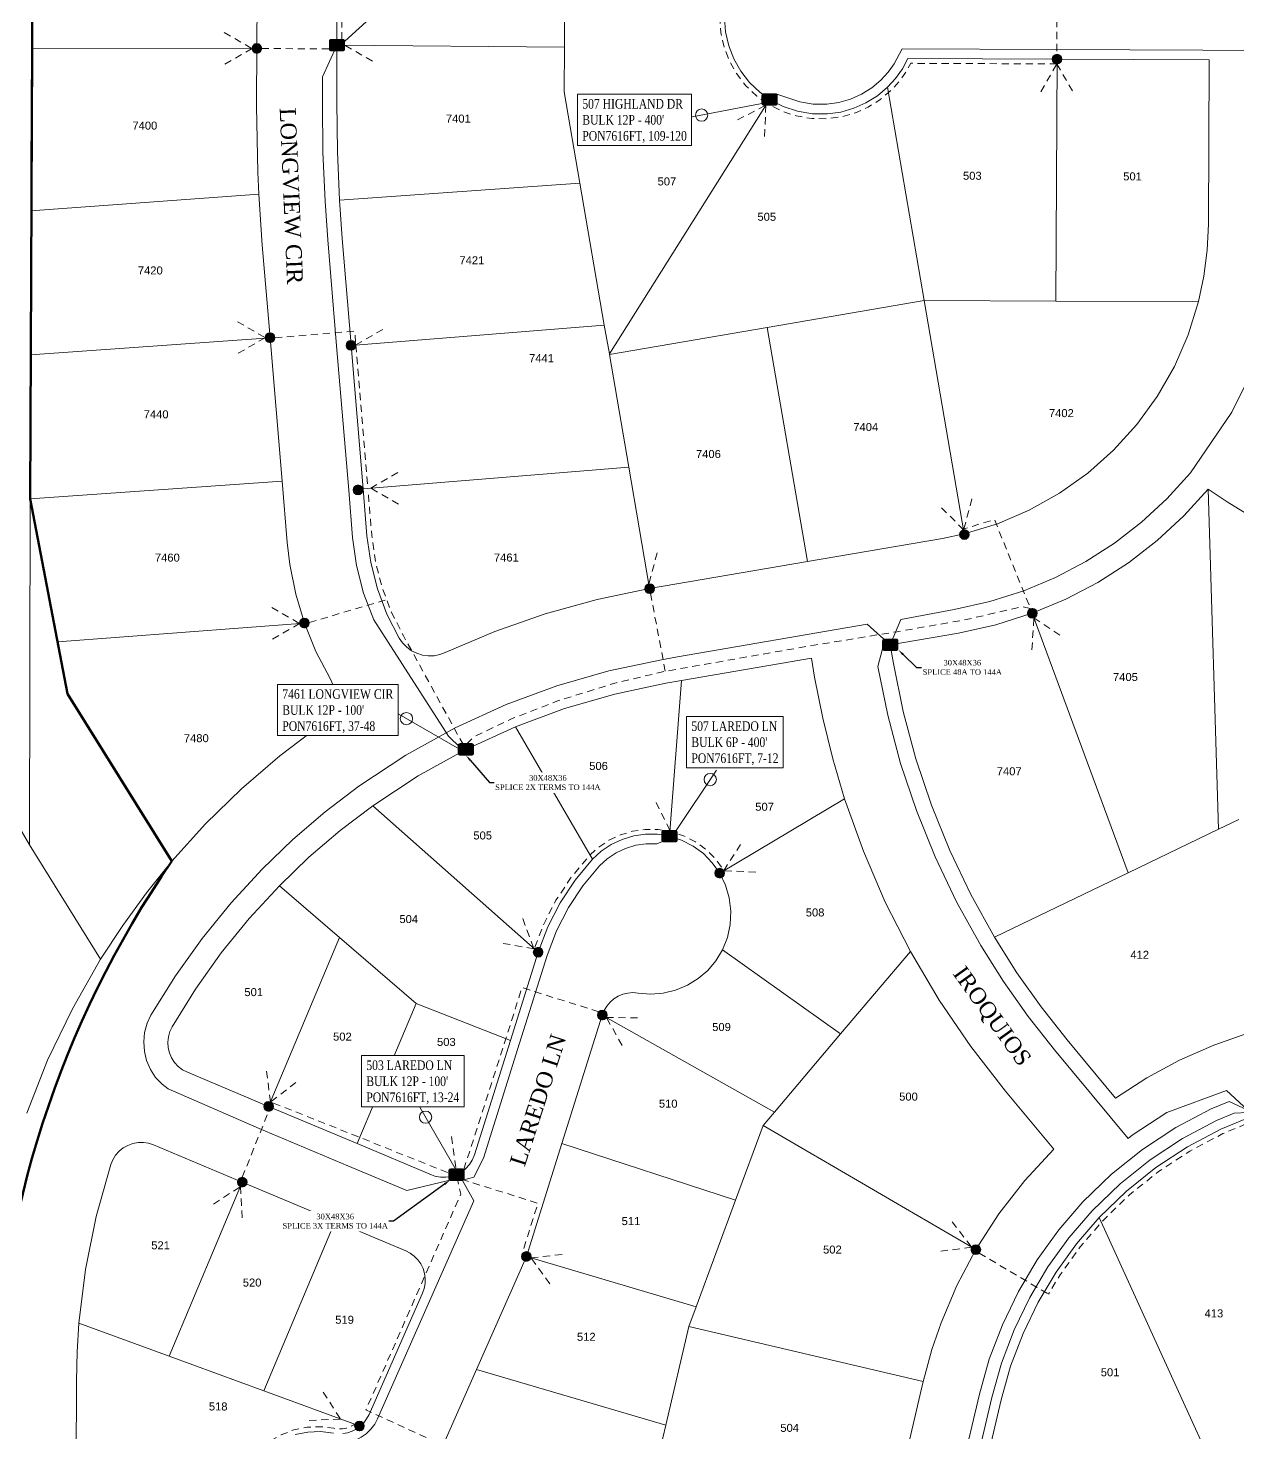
# Model space of a CAD drawing. Header units: feet. Extents: x 2741712 to 2750472, y 1004852 to 1013442.
# Drawn here: x 2744890 to 2745645, y 1009159 to 1010037 of the extents above; entities that cross this region are included whole.
import ezdxf
from ezdxf import colors
from ezdxf.entities.mleader import LeaderData, LeaderLine
from ezdxf.enums import TextEntityAlignment as Align
from ezdxf.lldxf.tags import DXFTag
from ezdxf.math import Vec2, Vec3

# ---------------------------------------------------------------- set-up
doc = ezdxf.new("R2010")
doc.units = ezdxf.units.FT
doc.header["$LTSCALE"] = 0.015
doc.header["$MEASUREMENT"] = 0
doc.linetypes.add('DASHED', pattern=[5, 3, -2])
for name, color, linetype, lineweight in [('144A', 112, '144A', 5), ('48A', 112, '48A', 5), ('DETAIL', 7, 'Continuous', 5), ('DROP BURIED', 7, 'DASHED', 5), ('PROP_TEL', 6, 'Continuous', 5), ('Route_3_PSAs', 1, 'Continuous', 100), ('RUNNING LINE (UNDERGROUND)', 10, 'Continuous', 40), ('TAIL', 1, 'MST', 5), ('TELEPHONE STRUCT-PROP', 6, 'Continuous', 5), ('TERMINALS', 7, 'Continuous', 5)]:
    doc.layers.add(name, color=color, linetype=linetype, lineweight=lineweight)
for name, color, linetype in [('AddressesCarver', 7, 'DASHED'), ('Carver County Parcels', 7, 'Continuous'), ('STREET NAME', 7, 'Continuous')]:
    doc.layers.add(name, color=color, linetype=linetype)
doc.styles.add('Dimensions 100', font='arial.ttf')
doc.styles.add('Line', font='txt.shx', dxfattribs={"height": 3})
doc.styles.add('SIMPLEX', font='times.ttf', dxfattribs={"width": 0.8})
doc.styles.get("Standard").update_dxf_attribs({"font": 'times.ttf'})
doc.styles.add('Utilities', font='arial.ttf', dxfattribs={"height": 2.5})
tags = doc.linetypes.add('144A', pattern='A,80,-5,["144A",Line,S=1.5,R=0,X=0,Y=-1.5],-24', length=109).pattern_tags.tags
tags[6] = DXFTag(74, 10)
tags = doc.linetypes.add('48A', pattern='A,80,-5,["48A",Line,S=1.5,R=0,X=0,Y=-1.5],-20', length=105).pattern_tags.tags
tags[6] = DXFTag(74, 10)
tags = doc.linetypes.add('MST', pattern='A,5,-5,5,-5,["TAIL",Line,S=1.5,R=0,X=0,Y=-1.5],-20', length=40).pattern_tags.tags
tags[10] = DXFTag(74, 10)

# ---------------------------------------------------------------- blocks, each defined once
blk = doc.blocks.new('ACMAP_ANN_TEMPLATE_AddressCarver')
at = {"layer": 'AddressesCarver', "style": 'Dimensions 100'}
blk.add_attdef('AddressCarver', text='', height=5, dxfattribs=at).set_placement((0, 0), align=Align.CENTER)
blk = doc.blocks.new('NEW HH')
at = {"ltscale": 40, "true_color": 0xffffff}
h = blk.add_hatch(color=7, dxfattribs=at)
h.dxf.hatch_style = 1
h.paths.add_polyline_path([(-0.061, -0.031, 0.414214), (-0.046, -0.046), (0.046, -0.046, 0.414214), (0.061, -0.031), (0.061, 0.031, 0.414214), (0.046, 0.046), (-0.046, 0.046, 0.414214), (-0.061, 0.031)])
at = {"layer": 'RUNNING LINE (UNDERGROUND)', "color": 6, "lineweight": 0, "const_width": 0.005, "flags": 128}
blk.add_lwpolyline([(-0.061, 0.031), (-0.061, -0.031, 0.414214), (-0.046, -0.046), (0.046, -0.046, 0.414214), (0.061, -0.031), (0.061, 0.031, 0.414214), (0.046, 0.046), (-0.046, 0.046, 0.414214)], format="xyb", close=True, dxfattribs=at)
at = {"layer": 'TELEPHONE STRUCT-PROP', "color": 18, "true_color": 0x000000, "style": 'Utilities'}
blk.add_text('HH', height=0.05, dxfattribs=at).set_placement((0, 0), align=Align.MIDDLE_CENTER)
blk = doc.blocks.new('Proposed FlowerPot')
at = {"lineweight": 5, "ltscale": 100, "true_color": 0xffffff}
h = blk.add_hatch(color=7, dxfattribs=at)
h.dxf.hatch_style = 1
h.paths.add_polyline_path([(-0.06, 0, 0.414214), (0, -0.06, 0.414214), (0.06, 0, 0.414214), (0, 0.06, 0.414214)])
at = {"lineweight": 5, "ltscale": 100}
blk.add_circle((0, 0), 0.0604, dxfattribs=at)
at = {"layer": 'RUNNING LINE (UNDERGROUND)', "color": 6, "lineweight": 5, "const_width": 0.00907, "flags": 128}
blk.add_lwpolyline([(-0.06, 0, -0.414214), (0, 0.06, -0.414214), (0.06, 0, -0.414214), (0, -0.06, -0.414214), (-0.06, 0)], format="xyb", dxfattribs=at)
at = {"color": 18, "linetype": 'ByBlock', "lineweight": 5, "ltscale": 100, "true_color": 0x000000, "style": 'Dimensions 100'}
blk.add_text('F', height=0.0744, dxfattribs=at).set_placement((-0.029, -0.037))
blk = doc.blocks.new('TERMINAL')
at = {"lineweight": 5, "ltscale": 0.5, "flags": 128}
blk.add_lwpolyline([(-0.07, -0.65), (-0.07, 44.75)], dxfattribs=at)
at = {"lineweight": 5, "ltscale": 0.5}
blk.add_circle((-0.07, 37.61), 3.83, dxfattribs=at)

msp = doc.modelspace()

# ---------------------------------------------------------------- linework, layer by layer
at = {"layer": '144A', "lineweight": 5, "ltscale": 100, "flags": 128}
msp.add_lwpolyline([(2745686.56, 1010019), (2745671.23, 1010012.59), (2745671.48, 1009914.2), (2745670.44, 1009892.49), (2745667.93, 1009873.45), (2745663.93, 1009854.65), (2745658.01, 1009834.86), (2745650.45, 1009815.67), (2745641.03, 1009796.61), (2745615.24, 1009758.72), (2745600.43, 1009742.43), (2745584.75, 1009727.94), (2745567.86, 1009714.87), (2745549.9, 1009703.32), (2745531, 1009693.37), (2745511.32, 1009685.12), (2745489.92, 1009678.32), (2745467.66, 1009673.43), (2745434.47, 1009667.09), (2745427.85, 1009651.37), (2745413.49, 1009664.25), (2745295.06, 1009643.77), (2745284.94, 1009642.03), (2745252.17, 1009635.14), (2745219.73, 1009625.79), (2745188.06, 1009614.06), (2745156.12, 1009599.43), (2745125.4, 1009582.38), (2745096.12, 1009563.07), (2745074.96, 1009546.97), (2745054.82, 1009529.71), (2745035.7, 1009511.3), (2745016.3, 1009490.23), (2744998.24, 1009467.98), (2744981.61, 1009444.64), (2744966.26, 1009419.97), (2744963.9, 1009414.95), (2744962.31, 1009409.22), (2744961.72, 1009403.31), (2744962.13, 1009397.38), (2744963.53, 1009391.6), (2744965.9, 1009386.14), (2744969.15, 1009381.17), (2744973.2, 1009376.81), (2744976.91, 1009373.98), (2745033.9, 1009349.18), (2745089.21, 1009325.93), (2745125.97, 1009310.47), (2745152.76, 1009316.85)], dxfattribs=at)
at = {"layer": '48A', "lineweight": 5, "ltscale": 100, "flags": 128}
msp.add_lwpolyline([(2745651.15, 1009360.65), (2745637.71, 1009373.02), (2745600.61, 1009359.26), (2745578.94, 1009345.05), (2745576.42, 1009343.03), (2745530.46, 1009398.28), (2745514.01, 1009419.15), (2745498.6, 1009440.96), (2745484.34, 1009463.56), (2745469.25, 1009490.78), (2745455.84, 1009518.89), (2745444.17, 1009547.76), (2745434.29, 1009577.3), (2745426.23, 1009607.38), (2745420.05, 1009637.75), (2745422.97, 1009648.93)], dxfattribs=at)
at = {"layer": 'Carver County Parcels', "lineweight": 5, "ltscale": 100}
for p, q in [((2744891.76, 1010023.6), (2744892.3, 1010116.59)), ((2745032.37, 1010023.85), (2745032.74, 1010116.84)), ((2745224.44, 1010043.51), (2745224.36, 1010024.65)), ((2745224.36, 1010024.65), (2745082.4, 1010025.97)), ((2745224.24, 1009996.8), (2745224.36, 1010024.65)), ((2745224.36, 1010024.65), (2745224.36, 1010024.65)), ((2744891.76, 1010023.6), (2744891.3, 1009947.27)), ((2744891.76, 1010023.6), (2745032.37, 1010023.85)), ((2745032.23, 1009990.3), (2745032.37, 1010023.85)), ((2745032.37, 1010023.85), (2745032.37, 1010023.85)), ((2745531.94, 1010017.18), (2745531.28, 1009866.08)), ((2745531.94, 1010017.18), (2745531.94, 1010017.18)), ((2745626.48, 1009914.06), (2745626.93, 1010016.77)), ((2745449, 1009866.44), (2745426.21, 1009999.76)), ((2745032.23, 1009987.57), (2745032.23, 1009990.3)), ((2745224.24, 1009996.8), (2745234.06, 1009939.68)), ((2745352.52, 1009992.01), (2745252.51, 1009833.08)), ((2745032.99, 1009946.63), (2745032.23, 1009987.57)), ((2744891.25, 1009922.9), (2744891.3, 1009947.27)), ((2745033.62, 1009932.88), (2745032.99, 1009946.63)), ((2745234.06, 1009939.68), (2745083.93, 1009929.09)), ((2745234.06, 1009939.68), (2745249.3, 1009850.99)), ((2745033.62, 1009932.88), (2744891.25, 1009922.48)), ((2745035.78, 1009900.96), (2745033.62, 1009932.88)), ((2744891.25, 1009922.48), (2744891.07, 1009832.49)), ((2744891.25, 1009922.48), (2744891.25, 1009922.9)), ((2745625.75, 1009897.79), (2745626.48, 1009914.06)), ((2745040.61, 1009843.17), (2745035.78, 1009900.96)), ((2745623.69, 1009881.64), (2745625.75, 1009897.79)), ((2745620.33, 1009865.7), (2745623.69, 1009881.64)), ((2745449, 1009866.44), (2745351, 1009849.6)), ((2745449, 1009866.44), (2745531.28, 1009866.08)), ((2745449, 1009866.44), (2745449, 1009866.44)), ((2745449, 1009866.44), (2745474.05, 1009720.68)), ((2745620.33, 1009865.7), (2745531.28, 1009866.08)), ((2745531.28, 1009866.08), (2745531.28, 1009866.08)), ((2745613.88, 1009845.06), (2745620.33, 1009865.7)), ((2745620.33, 1009865.7), (2745620.33, 1009865.7)), ((2745091.2, 1009838.39), (2745249.3, 1009850.99)), ((2745249.3, 1009850.99), (2745249.3, 1009850.99)), ((2745252.51, 1009833.08), (2745249.3, 1009850.99)), ((2745252.45, 1009832.66), (2745351, 1009849.6)), ((2745376.13, 1009703.35), (2745351, 1009849.6)), ((2745040.61, 1009843.17), (2744891.07, 1009832.49)), ((2745048.09, 1009753.49), (2745040.61, 1009843.17)), ((2745040.61, 1009843.17), (2745040.61, 1009843.17)), ((2745605.24, 1009825.23), (2745613.88, 1009845.06)), ((2744891.07, 1009832.49), (2744890.89, 1009742.5)), ((2745091.16, 1009838.81), (2745091.2, 1009838.39)), ((2745252.51, 1009833.08), (2745252.45, 1009832.66)), ((2745252.45, 1009832.66), (2745264.55, 1009762.3)), ((2745252.51, 1009833.08), (2745252.51, 1009833.08)), ((2745594.51, 1009806.45), (2745605.24, 1009825.23)), ((2745581.81, 1009788.94), (2745594.51, 1009806.45)), ((2745567.3, 1009772.91), (2745581.81, 1009788.94)), ((2745551.14, 1009758.53), (2745567.3, 1009772.91)), ((2745098.69, 1009748.71), (2745264.55, 1009762.3)), ((2745277.59, 1009686.42), (2745264.55, 1009762.3)), ((2744890.89, 1009742.5), (2745048.09, 1009753.49)), ((2745048.09, 1009753.49), (2745048.09, 1009753.49)), ((2745051.28, 1009715.29), (2745048.09, 1009753.49)), ((2745533.52, 1009745.99), (2745551.14, 1009758.53)), ((2745514.65, 1009735.42), (2745533.52, 1009745.99)), ((2745632.84, 1009536.13), (2745626.34, 1009748.63)), ((2745638.18, 1009740.57), (2745626.34, 1009748.63)), ((2744890.89, 1009742.5), (2744890.44, 1009526.4)), ((2744908.02, 1009653.14), (2744890.89, 1009742.5)), ((2745494.75, 1009726.95), (2745514.65, 1009735.42)), ((2745657.68, 1009728.56), (2745638.18, 1009740.57)), ((2745474.05, 1009720.68), (2745494.75, 1009726.95)), ((2745474.05, 1009720.68), (2745474.05, 1009720.68)), ((2745052.91, 1009701.53), (2745051.28, 1009715.29)), ((2745056.64, 1009683.01), (2745052.91, 1009701.53)), ((2745376.13, 1009703.35), (2745376.13, 1009703.35)), ((2745062.08, 1009664.92), (2745056.64, 1009683.01)), ((2745277.59, 1009686.42), (2745277.59, 1009686.42)), ((2745062.08, 1009664.92), (2744908.02, 1009653.14)), ((2745062.08, 1009664.92), (2745062.08, 1009664.92)), ((2745069.25, 1009647.26), (2745062.08, 1009664.92)), ((2745576.33, 1009508.88), (2745516.51, 1009671.03)), ((2744908.02, 1009653.14), (2744908.02, 1009653.14)), ((2744908.02, 1009653.14), (2744914.24, 1009620.73)), ((2745078.06, 1009630.37), (2745069.25, 1009647.26)), ((2745380.6, 1009631.13), (2745378.58, 1009642.9)), ((2745079.64, 1009627.05), (2745078.06, 1009630.37)), ((2745385.64, 1009605.49), (2745380.6, 1009631.13)), ((2744979.24, 1009516.12), (2744914.24, 1009620.73)), ((2745080.66, 1009623.52), (2745079.64, 1009627.05)), ((2745081.08, 1009619.88), (2745080.66, 1009623.52)), ((2745289.99, 1009531.79), (2745297.6, 1009628.98)), ((2745078.78, 1009609.21), (2745080.13, 1009612.62)), ((2745080.13, 1009612.62), (2745080.9, 1009616.21)), ((2745080.9, 1009616.21), (2745081.08, 1009619.88)), ((2745071.69, 1009600.9), (2745074.5, 1009603.27)), ((2745074.5, 1009603.27), (2745076.88, 1009606.06)), ((2745076.88, 1009606.06), (2745078.78, 1009609.21)), ((2745391.88, 1009580.13), (2745385.64, 1009605.49)), ((2744890.44, 1009526.4), (2744849.28, 1009596.84)), ((2745046.63, 1009581.92), (2745071.69, 1009600.9)), ((2745241.91, 1009517.35), (2745193.79, 1009600.19)), ((2745022.81, 1009561.4), (2745046.63, 1009581.92)), ((2745399.33, 1009555.09), (2745391.88, 1009580.13)), ((2745000.32, 1009539.44), (2745022.81, 1009561.4)), ((2745104.81, 1009550.83), (2745208, 1009459.32)), ((2745399.33, 1009555.09), (2745321.36, 1009508.72)), ((2745399.33, 1009555.09), (2745399.33, 1009555.09)), ((2745411.03, 1009522.46), (2745399.33, 1009555.09)), ((2745645.39, 1009542.19), (2745632.84, 1009536.13)), ((2744979.24, 1009516.12), (2745000.32, 1009539.44)), ((2745632.84, 1009536.13), (2745576.33, 1009508.88)), ((2745632.84, 1009536.13), (2745632.84, 1009536.13)), ((2744934.81, 1009454.99), (2744890.44, 1009526.4)), ((2744890.44, 1009526.4), (2744890.44, 1009526.4)), ((2745289.99, 1009531.79), (2745289.99, 1009531.79)), ((2744963.41, 1009496.5), (2744979.24, 1009516.12)), ((2744979.24, 1009516.12), (2744979.24, 1009516.12)), ((2745241.91, 1009517.35), (2745241.91, 1009517.35)), ((2745424.75, 1009490.64), (2745411.03, 1009522.46)), ((2745321.36, 1009508.72), (2745325, 1009501.23)), ((2745576.33, 1009508.88), (2745492.95, 1009468.65)), ((2745576.33, 1009508.88), (2745576.33, 1009508.88)), ((2745046.42, 1009500.81), (2745084.04, 1009468.44)), ((2745325, 1009501.23), (2745327.36, 1009493.25)), ((2744948.59, 1009476.1), (2744963.41, 1009496.5)), ((2745327.36, 1009493.25), (2745328.35, 1009484.99)), ((2745440.46, 1009459.74), (2745424.75, 1009490.64)), ((2745328.35, 1009484.99), (2745327.96, 1009476.67)), ((2744934.81, 1009454.99), (2744948.59, 1009476.1)), ((2745327.96, 1009476.67), (2745326.2, 1009468.54)), ((2745084.04, 1009468.44), (2745039.72, 1009363.01)), ((2745084.04, 1009468.44), (2745131.83, 1009427.32)), ((2745084.04, 1009468.44), (2745084.04, 1009468.44)), ((2745326.2, 1009468.54), (2745323.11, 1009460.81)), ((2744917.17, 1009424.02), (2744934.81, 1009454.99)), ((2745208, 1009459.32), (2745208, 1009459.32)), ((2745319.02, 1009454.03), (2745313.91, 1009447.97)), ((2745323.11, 1009460.81), (2745319.02, 1009454.03)), ((2745396.87, 1009408.25), (2745323.11, 1009460.81)), ((2745396.87, 1009408.25), (2745440.46, 1009459.74)), ((2745440.46, 1009459.74), (2745440.46, 1009459.74)), ((2745458.37, 1009429.45), (2745440.46, 1009459.74)), ((2745313.91, 1009447.97), (2745307.91, 1009442.81)), ((2745301.16, 1009438.65), (2745293.85, 1009435.61)), ((2745307.91, 1009442.81), (2745301.16, 1009438.65)), ((2745095.02, 1009339.76), (2745131.83, 1009427.32)), ((2745131.83, 1009427.32), (2745131.83, 1009427.32)), ((2745190.68, 1009404.25), (2745131.83, 1009427.32)), ((2745252.93, 1009428.15), (2745250.89, 1009425.73)), ((2745255.33, 1009430.21), (2745252.93, 1009428.15)), ((2745258.03, 1009431.88), (2745255.33, 1009430.21)), ((2745260.96, 1009433.09), (2745258.03, 1009431.88)), ((2745264.04, 1009433.83), (2745260.96, 1009433.09)), ((2745267.2, 1009434.07), (2745264.04, 1009433.83)), ((2745270.36, 1009433.81), (2745267.2, 1009434.07)), ((2745278.25, 1009433.16), (2745270.36, 1009433.81)), ((2745286.15, 1009433.77), (2745278.25, 1009433.16)), ((2745293.85, 1009435.61), (2745286.15, 1009433.77)), ((2745478.17, 1009400.37), (2745458.37, 1009429.45)), ((2744901.76, 1009391.88), (2744917.17, 1009424.02)), ((2745248.06, 1009420.08), (2745222.86, 1009339.95)), ((2745249.25, 1009423.01), (2745248.06, 1009420.08)), ((2745248.06, 1009420.08), (2745355.52, 1009359.4)), ((2745250.89, 1009425.73), (2745249.25, 1009423.01)), ((2745190.68, 1009404.25), (2745190.68, 1009404.25)), ((2745355.52, 1009359.4), (2745396.87, 1009408.25)), ((2745396.87, 1009408.25), (2745396.87, 1009408.25)), ((2745608.5, 1009391.85), (2745629.77, 1009401.26)), ((2745629.77, 1009401.26), (2745651.7, 1009408.99)), ((2745499.8, 1009372.61), (2745478.17, 1009400.37)), ((2744888.66, 1009358.72), (2744901.76, 1009391.88)), ((2744986.01, 1009385.89), (2744989.02, 1009384.32)), ((2745588.02, 1009380.82), (2745608.5, 1009391.85)), ((2745568.46, 1009368.24), (2745588.02, 1009380.82)), ((2745530.02, 1009336.27), (2745499.8, 1009372.61)), ((2745355.52, 1009359.4), (2745348.41, 1009351.01)), ((2745355.52, 1009359.4), (2745355.52, 1009359.4)), ((2745348.41, 1009351.01), (2745331.23, 1009304.41)), ((2745481.27, 1009273.54), (2745348.41, 1009351.01)), ((2744954.94, 1009339.82), (2744951.83, 1009338.69)), ((2744958.2, 1009340.42), (2744954.94, 1009339.82)), ((2744961.51, 1009340.47), (2744958.2, 1009340.42)), ((2744964.78, 1009339.98), (2744961.51, 1009340.47)), ((2744967.92, 1009338.95), (2744964.78, 1009339.98)), ((2745222.86, 1009339.95), (2745200.63, 1009269.27)), ((2745331.23, 1009304.41), (2745222.86, 1009339.95)), ((2744944.17, 1009332.51), (2744942.41, 1009329.71)), ((2744946.37, 1009334.99), (2744944.17, 1009332.51)), ((2744948.95, 1009337.07), (2744946.37, 1009334.99)), ((2744951.83, 1009338.69), (2744948.95, 1009337.07)), ((2745023.23, 1009315.7), (2744967.92, 1009338.95)), ((2745511.94, 1009316.82), (2745530.02, 1009336.27)), ((2744941.14, 1009326.66), (2744932.02, 1009294.2)), ((2744942.41, 1009329.71), (2744941.14, 1009326.66)), ((2745157.03, 1009320.36), (2745160.05, 1009321.98)), ((2745023.23, 1009315.7), (2744977.54, 1009207.02)), ((2745023.23, 1009315.7), (2745023.23, 1009315.7)), ((2745153.77, 1009319.27), (2745157.03, 1009320.36)), ((2745495.64, 1009295.86), (2745511.94, 1009316.82)), ((2745331.23, 1009304.41), (2745306.66, 1009237.8)), ((2745331.23, 1009304.41), (2745331.23, 1009304.41)), ((2745481.27, 1009273.54), (2745495.64, 1009295.86)), ((2744932.02, 1009294.2), (2744925.39, 1009261.14)), ((2745081.3, 1009291.29), (2745036.74, 1009185.28)), ((2745081.3, 1009291.29), (2745081.3, 1009291.29)), ((2745558.32, 1009293.71), (2745644.37, 1009104.78)), ((2745469.45, 1009251.15), (2745481.27, 1009273.54)), ((2745481.27, 1009273.54), (2745481.27, 1009273.54)), ((2744925.39, 1009261.14), (2744921.3, 1009227.67)), ((2745200.63, 1009269.27), (2745169.45, 1009198.64)), ((2745200.63, 1009269.27), (2745306.66, 1009237.8)), ((2745459.57, 1009227.85), (2745469.45, 1009251.15)), ((2745302.16, 1009225.61), (2745306.66, 1009237.8)), ((2745306.66, 1009237.8), (2745306.66, 1009237.8)), ((2744921.3, 1009227.67), (2744920.16, 1009209.63)), ((2744921.3, 1009227.67), (2744977.54, 1009207.02)), ((2745287.64, 1009163.95), (2745302.16, 1009225.61)), ((2745302.16, 1009225.61), (2745448.41, 1009191.18)), ((2745453.85, 1009211.16), (2745459.57, 1009227.85)), ((2744920.16, 1009209.63), (2744919.75, 1009191.55)), ((2745449.13, 1009194.16), (2745453.85, 1009211.16)), ((2744977.54, 1009207.02), (2744977.54, 1009207.02)), ((2744977.54, 1009207.02), (2745036.74, 1009185.28)), ((2744919.75, 1009191.55), (2744919.6, 1009119.72)), ((2745169.45, 1009198.64), (2745139.16, 1009130.03)), ((2745287.64, 1009163.95), (2745169.45, 1009198.64)), ((2745425.5, 1009093.85), (2745448.41, 1009191.18)), ((2745448.41, 1009191.18), (2745449.13, 1009194.16)), ((2745448.41, 1009191.18), (2745448.41, 1009191.18)), ((2745036.74, 1009185.28), (2745096.86, 1009163.21)), ((2745287.64, 1009163.95), (2745281.65, 1009138.51)), ((2745287.64, 1009163.95), (2745287.64, 1009163.95))]:
    msp.add_line(p, q, dxfattribs=at)
for points in [[(2745146.9, 1010289.5), (2745150.53, 1010280.55), (2745152.68, 1010271.14), (2745153.29, 1010261.5), (2745152.35, 1010251.89), (2745149.88, 1010242.56), (2745145.95, 1010233.74), (2745140.65, 1010225.67), (2745134.12, 1010218.55), (2745126.54, 1010212.57), (2745119.37, 1010208.48), (2745111.7, 1010205.4), (2745103.69, 1010203.41), (2745099.48, 1010202.29), (2745095.54, 1010200.45), (2745091.97, 1010197.96), (2745088.89, 1010194.89), (2745086.39, 1010191.34), (2745084.54, 1010187.4), (2745083.4, 1010183.2), (2745083.01, 1010178.87), (2745082.77, 1010119.96), (2745082.4, 1010025.97)], [(2745352.52, 1009992.01), (2745346.35, 1009996.45), (2745339.93, 1010002.57), (2745334.49, 1010009.57), (2745330.13, 1010017.29), (2745326.96, 1010025.57), (2745325.05, 1010034.23), (2745324.43, 1010043.07), (2745324.43, 1010043.07), (2745325.17, 1010052.2), (2745327.29, 1010061.1), (2745330.73, 1010069.58), (2745335.43, 1010077.44), (2745341.27, 1010084.49), (2745348.11, 1010090.57), (2745352.63, 1010093.69), (2745357.42, 1010096.39)], [(2745082.4, 1010025.97), (2745082.26, 1009990.06), (2745082.62, 1009959.56), (2745083.93, 1009929.09), (2745085.63, 1009905.07), (2745091.16, 1009838.81)], [(2745626.93, 1010016.77), (2745531.94, 1010017.18), (2745438.86, 1010017.58), (2745435.38, 1010011.14), (2745431.14, 1010005.17), (2745426.21, 1009999.76), (2745419.79, 1009994.35), (2745412.68, 1009989.89), (2745405.02, 1009986.47), (2745396.96, 1009984.14), (2745388.65, 1009982.97), (2745379.19, 1009983.05), (2745369.86, 1009984.62), (2745360.9, 1009987.63), (2745352.52, 1009992.01)], [(2745091.2, 1009838.39), (2745098.69, 1009748.71), (2745101.13, 1009719.4), (2745103.47, 1009702.68), (2745107.65, 1009686.32), (2745113.61, 1009670.52), (2745121.28, 1009655.48), (2745123.39, 1009652.48), (2745125.95, 1009649.85), (2745128.91, 1009647.68), (2745132.19, 1009646.03), (2745135.69, 1009644.93), (2745139.32, 1009644.42), (2745142.99, 1009644.52), (2745146.6, 1009645.21), (2745150.04, 1009646.48), (2745180.86, 1009659.63), (2745212.48, 1009670.7), (2745244.77, 1009679.65), (2745277.59, 1009686.42), (2745376.13, 1009703.35)], [(2745626.34, 1009748.63), (2745611.09, 1009731.86), (2745594.45, 1009716.48), (2745576.53, 1009702.6), (2745557.46, 1009690.34), (2745537.41, 1009679.79), (2745516.51, 1009671.03), (2745493.81, 1009663.81), (2745470.54, 1009658.71), (2745427.85, 1009651.37)], [(2745376.13, 1009703.35), (2745460.38, 1009717.83), (2745474.05, 1009720.68)], [(2745427.85, 1009651.37), (2745429.88, 1009639.59), (2745435.96, 1009609.67), (2745443.87, 1009580.18), (2745453.56, 1009551.23), (2745465, 1009522.92), (2745478.14, 1009495.36), (2745492.95, 1009468.65), (2745506.92, 1009446.51), (2745522.03, 1009425.14), (2745538.23, 1009404.58), (2745568.46, 1009368.24)], [(2745378.58, 1009642.9), (2745297.6, 1009628.98), (2745287.75, 1009627.29), (2745255.79, 1009620.58), (2745224.42, 1009611.53), (2745193.79, 1009600.19), (2745162.9, 1009586.03), (2745133.18, 1009569.55), (2745104.81, 1009550.83), (2745084.39, 1009535.29), (2745064.91, 1009518.6), (2745046.42, 1009500.81), (2745027.65, 1009480.42), (2745010.19, 1009458.89), (2744994.1, 1009436.32), (2744979.46, 1009412.78), (2744978.01, 1009409.71), (2744977.11, 1009406.45), (2744976.77, 1009403.07), (2744977, 1009399.69), (2744977.81, 1009396.39), (2744979.15, 1009393.28), (2744981.01, 1009390.44), (2744983.32, 1009387.95), (2744986.01, 1009385.89)], [(2745160.05, 1009321.98), (2745162.74, 1009324.1), (2745165.04, 1009326.64), (2745166.87, 1009329.54), (2745168.17, 1009332.72), (2745190.68, 1009404.25), (2745208, 1009459.32), (2745213.98, 1009475.16), (2745221.69, 1009490.24), (2745231.04, 1009504.36), (2745241.91, 1009517.35), (2745247.44, 1009522.42), (2745253.67, 1009526.61), (2745260.45, 1009529.82), (2745267.64, 1009531.98), (2745275.07, 1009533.04), (2745282.58, 1009532.98), (2745289.99, 1009531.79), (2745297.59, 1009529.32), (2745304.7, 1009525.67), (2745311.14, 1009520.94), (2745316.74, 1009515.24), (2745321.36, 1009508.72)], [(2745187.82, 1009405.15), (2745187.88, 1009405.35)], [(2744989.02, 1009384.32), (2745039.72, 1009363.01), (2745095.02, 1009339.76), (2745141.35, 1009320.28), (2745143.59, 1009319.49), (2745146.95, 1009318.83), (2745150.38, 1009318.76), (2745153.77, 1009319.27)], [(2746033.46, 1009371.15), (2745943.47, 1009371.54), (2745853.48, 1009371.93), (2745763.49, 1009372.31), (2745741.48, 1009372.41), (2745719.69, 1009371.55), (2745698.06, 1009368.8), (2745676.75, 1009364.17), (2745655.92, 1009357.7), (2745634.16, 1009348.71), (2745613.33, 1009337.71), (2745593.64, 1009324.79), (2745575.24, 1009310.08), (2745558.32, 1009293.71), (2745544.08, 1009277.18), (2745531.34, 1009259.49), (2745520.2, 1009240.74), (2745510.72, 1009221.1), (2745503, 1009200.71), (2745497.08, 1009179.72), (2745485.81, 1009131.85)], [(2745135.83, 1009246.29), (2745136.88, 1009249.28), (2745137.44, 1009252.41), (2745137.5, 1009255.58), (2745137.05, 1009258.72), (2745136.12, 1009261.76), (2745134.72, 1009264.6), (2745132.88, 1009267.19), (2745130.66, 1009269.46), (2745128.11, 1009271.34), (2745125.29, 1009272.8), (2745081.3, 1009291.29), (2745023.23, 1009315.7)], [(2745086.04, 1009158.7), (2745088.97, 1009159.21), (2745091.79, 1009160.15), (2745094.44, 1009161.49), (2745096.86, 1009163.21), (2745096.86, 1009163.21), (2745099.07, 1009165.36), (2745100.93, 1009167.82), (2745102.39, 1009170.53), (2745135.83, 1009246.29)], [(2745056.38, 1009158.05), (2745064.21, 1009159.64), (2745072.19, 1009159.96), (2745080.12, 1009159.01)]]:
    msp.add_lwpolyline(points, dxfattribs=at)
at = {"layer": 'DROP BURIED', "lineweight": 5, "ltscale": 100, "flags": 128}
for points in [[(2745149.68, 1010290.62), (2745153.4, 1010281.45), (2745155.66, 1010271.57), (2745156.3, 1010261.45), (2745155.32, 1010251.36), (2745152.72, 1010241.55), (2745148.59, 1010232.3), (2745143.02, 1010223.82), (2745136.17, 1010216.35), (2745128.22, 1010210.08), (2745120.68, 1010205.77), (2745112.63, 1010202.54), (2745104.44, 1010200.51), (2745100.51, 1010199.46), (2745097.04, 1010197.84), (2745093.9, 1010195.65), (2745091.19, 1010192.95), (2745088.99, 1010189.82), (2745087.37, 1010186.36), (2745086.37, 1010182.67), (2745086.01, 1010178.72), (2745085.77, 1010119.95), (2745085.4, 1010025.96)], [(2745350.77, 1009989.57), (2745344.43, 1009994.14), (2745337.7, 1010000.55), (2745331.98, 1010007.9), (2745327.41, 1010016.01), (2745324.08, 1010024.71), (2745322.07, 1010033.8), (2745321.42, 1010043.09), (2745322.2, 1010052.67), (2745324.42, 1010062.02), (2745328.04, 1010070.92), (2745332.97, 1010079.17), (2745339.1, 1010086.58), (2745346.25, 1010092.93), (2745351.04, 1010096.24), (2745355.95, 1010099)], [(2745531.55, 1010064.15), (2745531.91, 1010020.2)], [(2745035.39, 1010023.85), (2745077.52, 1010023.53)], [(2745531.92, 1010014.18), (2745440.64, 1010014.57), (2745437.93, 1010009.55), (2745433.48, 1010003.28), (2745428.29, 1009997.59), (2745421.56, 1009991.92), (2745414.1, 1009987.24), (2745406.05, 1009983.64), (2745397.58, 1009981.2), (2745388.84, 1009979.97), (2745378.93, 1009980.05), (2745369.13, 1009981.7), (2745359.72, 1009984.86), (2745351.13, 1009989.35)], [(2745094.19, 1009838.64), (2745101.68, 1009748.96)], [(2745102, 1009745.05), (2745104.12, 1009719.73), (2745106.42, 1009703.26), (2745110.51, 1009687.22), (2745116.36, 1009671.74), (2745123.86, 1009657.03), (2745161.46, 1009588.48)], [(2745163.54, 1009589.43), (2745167.92, 1009593.95), (2745191.74, 1009605.25), (2745219.59, 1009616.09), (2745256.67, 1009627.66), (2745287.37, 1009634.79), (2745375.15, 1009650.24), (2745432.05, 1009659.53), (2745475.26, 1009667.07), (2745510.19, 1009675.17), (2745515.46, 1009673.86), (2745492.9, 1009729.53), (2745473.16, 1009723.62)], [(2745287.37, 1009634.79), (2745277.03, 1009689.37)], [(2745065.07, 1009665.32), (2745113.43, 1009679.48)], [(2745205.99, 1009462.5), (2745211.23, 1009476.38), (2745219.1, 1009491.76), (2745228.63, 1009506.16), (2745239.74, 1009519.42), (2745245.58, 1009524.79), (2745252.18, 1009529.23), (2745259.37, 1009532.63), (2745267, 1009534.92), (2745274.87, 1009536.05), (2745282.83, 1009535.98), (2745290.7, 1009534.71), (2745298.75, 1009532.1), (2745306.28, 1009528.23), (2745313.11, 1009523.21), (2745319.04, 1009517.17), (2745323.8, 1009510.45)], [(2745245.86, 1009422.14), (2745197.9, 1009437.23), (2745187.82, 1009405.15), (2745160.92, 1009321.68)], [(2745023.23, 1009318.73), (2745039.69, 1009359.98), (2745040.9, 1009365.89), (2745153.25, 1009321.01)], [(2745657.07, 1009354.93), (2745635.43, 1009345.99), (2745614.86, 1009335.12), (2745595.4, 1009322.36), (2745577.23, 1009307.83), (2745560.5, 1009291.64), (2745546.44, 1009275.33), (2745533.86, 1009257.84), (2745526.63, 1009245.69)], [(2745157.36, 1009318.85), (2745159.71, 1009308.29), (2745100.48, 1009173.39), (2745145.37, 1009152.74), (2745136.79, 1009131.91)], [(2745160.14, 1009317.52), (2745207.83, 1009302.51), (2745197.77, 1009270.17)], [(2745483.4, 1009271.4), (2745526.63, 1009245.69)], [(2745062.53, 1009057.58), (2745055.48, 1009059.09), (2745048.52, 1009061.64), (2745041.99, 1009065.14), (2745036, 1009069.51), (2745030.69, 1009074.68), (2745026.47, 1009080.07), (2745022.98, 1009085.95), (2745020.26, 1009092.26), (2745017.97, 1009100.98), (2745017.2, 1009109.99), (2745017.97, 1009118.99), (2745020.07, 1009127.21), (2745023.45, 1009134.98), (2745028.02, 1009142.11), (2745033.68, 1009148.42), (2745040.26, 1009153.74), (2745047.61, 1009157.96), (2745055.54, 1009160.94), (2745063.85, 1009162.63), (2745072.31, 1009162.97), (2745080.49, 1009161.98), (2745083.23, 1009161.64), (2745085.75, 1009161.7), (2745088.24, 1009162.13), (2745090.63, 1009162.92), (2745092.88, 1009164.07), (2745093.6, 1009164.58)]]:
    msp.add_lwpolyline(points, dxfattribs=at)
at = {"layer": 'DROP BURIED', "lineweight": 5, "ltscale": 100}
for points in [[(2745012.03, 1010033.85), (2745029.35, 1010023.85), (2745012.03, 1010013.85)], [(2745104.49, 1010015.99), (2745087.17, 1010025.99)], [(2745521.86, 1009996.84), (2745531.86, 1010014.16), (2745541.86, 1009996.84)], [(2745332.45, 1009979.18), (2745350.2, 1009988.4), (2745349.31, 1009968.42)], [(2745020.26, 1009853.17), (2745037.58, 1009843.17), (2745020.26, 1009833.17)], [(2745094.09, 1009838.62), (2745111.41, 1009848.62)], [(2745120.77, 1009739.18), (2745103.45, 1009749.18), (2745120.77, 1009759.18)], [(2745478.84, 1009742.48), (2745473.62, 1009723.18), (2745459.51, 1009737.35)], [(2745282.29, 1009708.7), (2745277.08, 1009689.4)], [(2745041.74, 1009674.68), (2745059.06, 1009664.68), (2745041.74, 1009654.68)], [(2745516.26, 1009648.23), (2745517.55, 1009668.19), (2745534.19, 1009657.09)], [(2745290.28, 1009535.45), (2745281.36, 1009553.36)], [(2745343.88, 1009509.36), (2745323.9, 1009510.23), (2745334.65, 1009527.1)], [(2745198.43, 1009480.29), (2745205.37, 1009461.53), (2745185.66, 1009464.9)], [(2745260.4, 1009401.15), (2745250.61, 1009418.59), (2745270.61, 1009418.34)], [(2745056.76, 1009377.96), (2745040.89, 1009365.79), (2745038.29, 1009385.62)], [(2745156.51, 1009324.83), (2745153.92, 1009344.66)], [(2745005.37, 1009301.9), (2745022.06, 1009312.92), (2745023.26, 1009292.95)], [(2745466.5, 1009290.94), (2745478.66, 1009275.06), (2745458.82, 1009272.47)], [(2745215.32, 1009252.25), (2745203.52, 1009268.41), (2745223.41, 1009270.54)], [(2745073.81, 1009184.54), (2745084.61, 1009167.71), (2745064.63, 1009166.77)]]:
    msp.add_lwpolyline(points, dxfattribs=at)
at = {"layer": 'DROP BURIED', "lineweight": 5, "ltscale": 100, "flags": 128}
msp.add_lwpolyline([(2745043.63, 1009843.17), (2745093.46, 1009847.33), (2745094.19, 1009838.8, -0.000891)], format="xyb", dxfattribs=at)
at = {"layer": 'Route_3_PSAs', "ltscale": 50, "flags": 128}
msp.add_lwpolyline([(2746264.77, 1007778.98), (2746216.6, 1007627.66), (2746129.77, 1007650.57), (2746097.88, 1007529.71), (2745907.95, 1007579.82), (2745906.01, 1007472.43), (2745567.88, 1007472.73), (2745564.45, 1007543.59), (2744863.18, 1007554.44), (2744868.26, 1009172.42, -0.146371), (2744979.24, 1009516.12), (2744914.24, 1009620.73), (2744890.89, 1009742.5), (2744892.86, 1010210.62), (2744884.13, 1010210.55), (2744886.37, 1010555.51), (2745365.96, 1010605.41), (2745499.92, 1010604.39), (2745589.71, 1010814.36), (2745663.73, 1010881.59), (2745988.6, 1011043.97), (2748139.95, 1009044.89, 0.141006)], format="xyb", dxfattribs=at)
at = {"layer": 'TAIL', "lineweight": 5, "ltscale": 100, "flags": 128}
for points in [[(2745082.2, 1010025.34), (2745073.35, 1010006.06), (2745073.28, 1009989.54), (2745073.64, 1009958.98), (2745074.95, 1009928.42), (2745076.66, 1009904.34), (2745082.2, 1009838.07), (2745089.72, 1009747.96), (2745092.19, 1009718.4), (2745094.63, 1009700.94), (2745099.05, 1009683.61), (2745105.36, 1009666.88), (2745152.12, 1009594.21), (2745159.54, 1009586.91)], [(2745682.08, 1010020.02), (2745668.27, 1010022.59), (2745531.96, 1010023.18), (2745435.29, 1010023.6), (2745430.27, 1010014.31), (2745426.46, 1010008.94), (2745422.04, 1010004.09), (2745416.24, 1009999.21), (2745409.85, 1009995.2), (2745402.96, 1009992.12), (2745395.7, 1009990.03), (2745388.25, 1009988.97), (2745379.72, 1009989.05), (2745371.33, 1009990.45), (2745363.26, 1009993.16), (2745357.05, 1009995.31)], [(2745161.55, 1009317.05), (2745167.88, 1009318.77), (2745173.82, 1009330.67), (2745196.4, 1009402.45), (2745213.67, 1009457.36), (2745219.47, 1009472.73), (2745226.88, 1009487.21), (2745235.86, 1009500.77), (2745246.26, 1009513.19), (2745251.17, 1009517.7), (2745256.64, 1009521.38), (2745262.61, 1009524.21), (2745268.94, 1009526.11), (2745275.47, 1009527.04), (2745282.07, 1009526.98), (2745285.56, 1009528.4)], [(2745651.04, 1009359.28), (2745642.62, 1009358.7), (2745631.6, 1009354.15), (2745610.28, 1009342.88), (2745590.11, 1009329.65), (2745571.28, 1009314.59), (2745553.95, 1009297.83), (2745539.37, 1009280.9), (2745526.32, 1009262.78), (2745514.91, 1009243.59), (2745505.2, 1009223.47), (2745497.29, 1009202.59), (2745491.27, 1009181.22), (2745479.97, 1009133.23), (2745459.56, 1009046.53), (2745459.23, 1009038.19)], [(2745160.69, 1009316.69), (2745167.88, 1009304.02), (2745107.78, 1009167.89), (2745106, 1009164.57), (2745103.58, 1009161.37), (2745100.71, 1009158.59), (2745097.55, 1009156.34), (2745094.1, 1009154.59), (2745090.44, 1009153.38), (2745086.63, 1009152.72), (2745082.76, 1009152.63), (2745079.39, 1009153.05), (2745071.95, 1009153.95), (2745064.93, 1009153.66), (2745058.04, 1009152.27), (2745051.46, 1009149.79), (2745045.36, 1009146.29), (2745039.9, 1009141.87), (2745035.21, 1009136.64), (2745031.41, 1009130.72), (2745028.61, 1009124.28), (2745026.87, 1009117.48), (2745026.23, 1009109.99), (2745026.87, 1009102.52), (2745028.79, 1009095.2), (2745031.01, 1009090.04), (2745033.91, 1009085.16), (2745037.15, 1009080.21)]]:
    msp.add_lwpolyline(points, dxfattribs=at)
msp.add_lwpolyline([(2745651.15, 1009360.65), (2745639.39, 1009366.02), (2745628.2, 1009361.4), (2745606.21, 1009349.78), (2745585.41, 1009336.14), (2745565.98, 1009320.6), (2745548.13, 1009303.32), (2745533.08, 1009285.86), (2745519.62, 1009267.17), (2745507.85, 1009247.38), (2745497.85, 1009226.63), (2745489.69, 1009205.1), (2745483.52, 1009183.23), (2745472.18, 1009135.06), (2745449.27, 1009037.73), (2745436.48, 1008983.43), (2745430.41, 1008961.53), (2745422.74, 1008940.46), (2745412.16, 1008917.53), (2745399.61, 1008895.65), (2745385.19, 1008874.96), (2745368.6, 1008855.15), (2745334.47, 1008823.6), (2745315.08, 1008809.7), (2745295.11, 1008797.72), (2745284.69, 1008792.57), (2745240.23, 1008770.9, -0.093822), (2745195.47, 1008762.64), (2745189.42, 1008750.37)], format="xyb", dxfattribs=at)

# ---------------------------------------------------------------- block references
at = {"layer": 'AddressesCarver', "lineweight": 5, "ltscale": 100}
for p, values in [((2745158.16, 1009977.53), {'AddressCarver': '7401'}), ((2744962.43, 1009973.16), {'AddressCarver': '7400'}), ((2745479.07, 1009941.83), {'AddressCarver': '503'}), ((2745579.1, 1009941.44), {'AddressCarver': '501'}), ((2745288.38, 1009938.29), {'AddressCarver': '507'}), ((2745350.73, 1009916.21), {'AddressCarver': '505'}), ((2745166.61, 1009889.04), {'AddressCarver': '7421'}), ((2744965.84, 1009882.69), {'AddressCarver': '7420'}), ((2745210.1, 1009827.89), {'AddressCarver': '7441'}), ((2744969.49, 1009792.83), {'AddressCarver': '7440'}), ((2745534.67, 1009793.56), {'AddressCarver': '7402'}), ((2745412.53, 1009784.9), {'AddressCarver': '7404'}), ((2745314.29, 1009768.01), {'AddressCarver': '7406'}), ((2744976.48, 1009703.31), {'AddressCarver': '7460'}), ((2745188.14, 1009703.36), {'AddressCarver': '7461'}), ((2745574.67, 1009628.75), {'AddressCarver': '7405'}), ((2744994.55, 1009590.52), {'AddressCarver': '7480'}), ((2745245.7, 1009573.17), {'AddressCarver': '506'}), ((2745502.09, 1009569.84), {'AddressCarver': '7407'}), ((2745349.37, 1009547.69), {'AddressCarver': '507'}), ((2745173.36, 1009529.76), {'AddressCarver': '505'}), ((2745127.21, 1009477.54), {'AddressCarver': '504'}), ((2745380.91, 1009481.67), {'AddressCarver': '508'}), ((2745583.56, 1009455.21), {'AddressCarver': '412'}), ((2745030.4, 1009431.91), {'AddressCarver': '501'}), ((2745322.47, 1009410.11), {'AddressCarver': '509'}), ((2745085.78, 1009404.1), {'AddressCarver': '502'}), ((2745150.69, 1009400.79), {'AddressCarver': '503'}), ((2745289.19, 1009362.24), {'AddressCarver': '510'}), ((2745439.22, 1009366.64), {'AddressCarver': '500'}), ((2745265.93, 1009288.88), {'AddressCarver': '511'}), ((2744972.26, 1009273.75), {'AddressCarver': '521'}), ((2745391.71, 1009271.09), {'AddressCarver': '502'}), ((2745029.42, 1009250.49), {'AddressCarver': '520'}), ((2745629.92, 1009231.24), {'AddressCarver': '413'}), ((2745087.12, 1009227.25), {'AddressCarver': '519'}), ((2745238.05, 1009216.61), {'AddressCarver': '512'}), ((2745565.09, 1009194.44), {'AddressCarver': '501'}), ((2745008.23, 1009173.08), {'AddressCarver': '518'}), ((2745365.03, 1009159.73), {'AddressCarver': '504'})]:
    msp.add_blockref('ACMAP_ANN_TEMPLATE_AddressCarver', p, dxfattribs=at).add_auto_attribs(values)
at = {"layer": 'PROP_TEL', "lineweight": 5, "ltscale": 100}
for name, p, xscale, yscale, zscale in [('Proposed FlowerPot', (2745032.37, 1010023.85), 50, 50, 50), ('NEW HH', (2745082.4, 1010025.97), 80, 80, 80), ('Proposed FlowerPot', (2745531.94, 1010017.18), 50, 50, 50), ('NEW HH', (2745352.52, 1009992.01), 80, 80, 80), ('Proposed FlowerPot', (2745040.61, 1009843.17), 50, 50, 50), ('Proposed FlowerPot', (2745091.2, 1009838.39), 50, 50, 50), ('Proposed FlowerPot', (2745095.52, 1009748.09), 50, 50, 50), ('Proposed FlowerPot', (2745474.14, 1009720.2), 50, 50, 50), ('Proposed FlowerPot', (2745277.59, 1009686.42), 50, 50, 50), ('Proposed FlowerPot', (2745516.51, 1009671.03), 50, 50, 50), ('Proposed FlowerPot', (2745062.08, 1009664.92), 50, 50, 50), ('NEW HH', (2745427.85, 1009651.37), 80, 80, 80), ('NEW HH', (2745162.9, 1009586.03), 80, 80, 80), ('NEW HH', (2745289.99, 1009531.79), 80, 80, 80), ('Proposed FlowerPot', (2745321.36, 1009508.72), 50, 50, 50), ('Proposed FlowerPot', (2745208, 1009459.32), 50, 50, 50), ('Proposed FlowerPot', (2745248.06, 1009420.08), 50, 50, 50), ('Proposed FlowerPot', (2745039.72, 1009363.01), 50, 50, 50), ('NEW HH', (2745157.03, 1009320.36), 80, 80, 80), ('Proposed FlowerPot', (2745023.23, 1009315.7), 50, 50, 50), ('Proposed FlowerPot', (2745200.63, 1009269.27), 50, 50, 50), ('Proposed FlowerPot', (2745481.27, 1009273.54), 50, 50, 50), ('Proposed FlowerPot', (2745096.43, 1009163.37), 50, 50, 50)]:
    msp.add_blockref(name, p, dxfattribs=dict(at, xscale=xscale, yscale=yscale, zscale=zscale))
at = {"layer": 'TERMINALS', "lineweight": 5, "ltscale": 100}
for p, rotation in [((2745087.81, 1010028.8), 312.4597065486213), ((2745346.99, 1009989.51), 100.9990891058654), ((2745294.68, 1009535.79), 326.397573950021)]:
    msp.add_blockref('TERMINAL', p, dxfattribs=dict(at, rotation=rotation))

# ---------------------------------------------------------------- texts
at = {"layer": 'STREET NAME', "lineweight": 5, "ltscale": 100, "char_height": 10, "attachment_point": 1}
for s, insert, rotation in [('LONGVIEW CIR', (2745056.6, 1009987), 272.44169), ('IROQUIOS  ', (2745474.64, 1009451.77), 305.64895), ('LAREDO LN', (2745190.06, 1009328.02), 72.14765)]:
    msp.add_mtext(s, dxfattribs=dict(at, insert=insert, rotation=rotation))

# ---------------------------------------------------------------- next in the draw order: texts
at = {"layer": 'TERMINALS', "lineweight": 5, "ltscale": 100, "char_height": 6, "attachment_point": 1, "style": 'SIMPLEX', "bg_fill": 19, "box_fill_scale": 1.5, "bg_fill_color": 256, "bg_fill_transparency": 0}
for s, insert in [("507 HIGHLAND DR\\PBULK 12P - 400'\\PPON7616FT, 109-120", (2745235.58, 1009992.28)), ("507 LAREDO LN\\PBULK 6P - 400'\\PPON7616FT, 7-12", (2745303.68, 1009603.52))]:
    msp.add_mtext(s, dxfattribs=dict(at, insert=insert))

# ---------------------------------------------------------------- next in the draw order: leaders
at = {"layer": 'DETAIL', "lineweight": 5, "ltscale": 100}
ml = msp.add_multileader_mtext('Standard', dxfattribs=at)
ml.set_content('30X48X36\\PSPLICE 48A TO 144A', color=256)
ml.set_leader_properties()
ml.build(insert=Vec2(0, 0))
ml.multileader.update_dxf_attribs({"has_text_frame": 1, "text_left_attachment_type": 2, "text_right_attachment_type": 2, "dogleg_length": 3})
ctx = ml.context
ctx.base_point, ctx.char_height, ctx.landing_gap_size, ctx.plane_origin = Vec3(2745447.32, 1009637.22), 3.5, 1.5, Vec3(2745457.2, 1009681.08)
ctx.left_attachment, ctx.right_attachment, ctx.text_align_type = 2, 2, 1
notes = []
notes.append((ctx, [(1, (1, 1, 0), (2745444.32, 1009637.22), (1, 0), 3, [(0, [(2745432.93, 1009648.13)], 0, [])])]))
ctx.mtext.insert, ctx.mtext.alignment, ctx.mtext.flow_direction = Vec3(2745472.82, 1009641.93), 2, 5
ctx.mtext.has_bg_fill, ctx.mtext.bg_color, ctx.mtext.bg_scale_factor, ctx.mtext.bg_transparency, ctx.mtext.use_window_bg_color = 1, -1027028792, 1.5, 0, 1
ml = msp.add_multileader_mtext('Standard', dxfattribs=at)
ml.set_content('30X48X36\\PSPLICE 2X TERMS TO 144A', color=256)
ml.set_leader_properties()
ml.build(insert=Vec2(0, 0))
ml.multileader.update_dxf_attribs({"has_text_frame": 1, "text_left_attachment_type": 2, "text_right_attachment_type": 2, "dogleg_length": 3})
ctx = ml.context
ctx.base_point, ctx.char_height, ctx.landing_gap_size, ctx.plane_origin = Vec3(2745180.62, 1009565.26), 3.5, 1.5, Vec3(2745187.16, 1009615.32)
ctx.left_attachment, ctx.right_attachment, ctx.text_align_type = 2, 2, 1
notes.append((ctx, [(1, (1, 1, 0), (2745177.62, 1009565.26), (1, 0), 3, [(0, [(2745162.9, 1009582.37)], 0, [])])]))
ctx.mtext.insert, ctx.mtext.alignment, ctx.mtext.flow_direction = Vec3(2745214.08, 1009569.96), 2, 5
ctx.mtext.has_bg_fill, ctx.mtext.bg_color, ctx.mtext.bg_scale_factor, ctx.mtext.bg_transparency, ctx.mtext.use_window_bg_color = 1, -1027028792, 1.5, 0, 1
ml = msp.add_multileader_mtext('Standard', dxfattribs=at)
ml.set_content('30X48X36\\PSPLICE 3X TERMS TO 144A', color=256)
ml.set_leader_properties()
ml.build(insert=Vec2(0, 0))
ml.multileader.update_dxf_attribs({"has_text_frame": 1, "text_left_attachment_type": 2, "text_right_attachment_type": 2, "dogleg_length": 3})
ctx = ml.context
ctx.base_point, ctx.char_height, ctx.landing_gap_size, ctx.plane_origin = Vec3(2745047.83, 1009291.29), 3.5, 1.5, Vec3(2745181.29, 1009356.97)
ctx.left_attachment, ctx.right_attachment, ctx.text_align_type = 2, 2, 1
notes.append((ctx, [(0, (1, 1, 0), (2745117.77, 1009291.29), (-1, 0), 3, [(0, [(2745152.76, 1009316.85)], 0, [])])]))
ctx.mtext.insert, ctx.mtext.alignment, ctx.mtext.flow_direction = Vec3(2745081.3, 1009296), 2, 5
ctx.mtext.has_bg_fill, ctx.mtext.bg_color, ctx.mtext.bg_scale_factor, ctx.mtext.bg_transparency, ctx.mtext.use_window_bg_color = 1, -1027028792, 1.5, 0, 1
for ctx, leaders in notes:
    for number, flags, end, landing, length, lines in leaders:
        leader = LeaderData()
        leader.index, (leader.has_last_leader_line, leader.has_dogleg_vector, leader.attachment_direction) = number, flags
        leader.last_leader_point, leader.dogleg_vector, leader.dogleg_length = Vec3(end), Vec3(landing), length
        for number, points, colour, breaks in lines:
            line = LeaderLine()
            line.index, line.vertices, line.color, line.breaks = number, Vec3.list(points), colors.encode_raw_color(colour), breaks
            leader.lines.append(line)
        ctx.leaders.append(leader)

# ---------------------------------------------------------------- next in the draw order: block references
at = {"layer": 'TERMINALS', "lineweight": 5, "ltscale": 100}
for p, rotation in [((2745158.33, 1009586.47), 59.99999999999999), ((2745156.62, 1009323.75), 30)]:
    msp.add_blockref('TERMINAL', p, dxfattribs=dict(at, rotation=rotation))

# ---------------------------------------------------------------- next in the draw order: texts
at = {"layer": 'TERMINALS', "lineweight": 5, "ltscale": 100, "char_height": 6, "attachment_point": 1, "style": 'SIMPLEX', "bg_fill": 19, "box_fill_scale": 1.5, "bg_fill_color": 256, "bg_fill_transparency": 0}
for s, insert in [("7461 LONGVIEW CIR\\PBULK 12P - 100'\\PPON7616FT, 37-48", (2745048.27, 1009623.61)), ("503 LAREDO LN\\PBULK 12P - 100'\\PPON7616FT, 13-24", (2745100.73, 1009391.73))]:
    msp.add_mtext(s, dxfattribs=dict(at, insert=insert))

doc.saveas('drawing.dxf')
